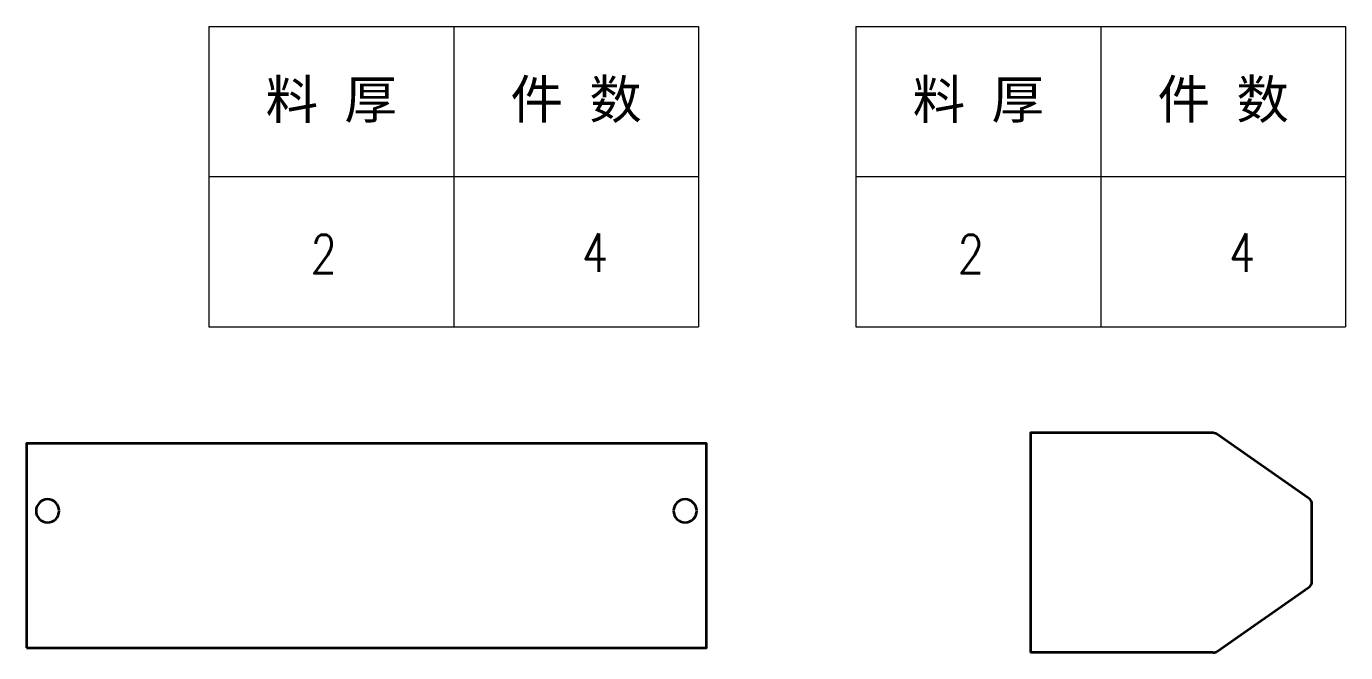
# Model space of a CAD drawing. Header units: millimetres. Extents: x 1201 to 11615, y -7347 to 2683.
# Drawn here: x 10939 to 11281.1, y -2768.3 to -2605.7 of the extents above; entities that cross this region are included whole.
import ezdxf
from ezdxf.enums import TextEntityAlignment as Align

# ---------------------------------------------------------------- set-up
doc = ezdxf.new("R2010")
doc.units = ezdxf.units.MM
doc.layers.add('DIM', color=3, linetype='Continuous', lineweight=20)
doc.layers.add('DRAWING', color=7, linetype='Continuous', lineweight=35)
doc.styles.add('DIM', font='romans.shx', dxfattribs={"width": 0.8, "bigfont": 'bigfont.shx'})
doc.styles.get("Standard").update_dxf_attribs({"font": 'arial.ttf'})

# ---------------------------------------------------------------- blocks, each defined once
blk = doc.blocks.new('*T31')
at = {"color": 0, "linetype": 'ByBlock', "lineweight": -2, "transparency": 16777216}
for p, q in [((0, 0), (127, 0)), ((0, 0), (0, -78)), ((63.5, 0), (63.5, -78)), ((127, 0), (127, -78)), ((0, -39), (127, -39)), ((0, -78), (127, -78))]:
    blk.add_line(p, q, dxfattribs=at)
at = {"color": 0, "transparency": 16777216, "char_height": 10, "width": 60.5, "attachment_point": 5}
for s, insert in [('{\\fSimSun|b0|i0|c134|p2;料 厚}', (31.75, -19.5)), ('{\\fSimSun|b0|i0|c134|p2;件 数}', (95.25, -19.5))]:
    blk.add_mtext(s, dxfattribs=dict(at, insert=insert))
blk = doc.blocks.new('拆图参数')
blk.add_blockref('*T31', (-63.5, 78))
at = {"style": 'DIM', "width": 0.8}
blk.add_attdef('1', text='', height=10, dxfattribs=at).set_placement((36.65, 19.27), align=Align.MIDDLE_CENTER)
blk.add_attdef('6', text='', height=10, dxfattribs=at).set_placement((-37.13, 18.91), align=Align.MIDDLE_LEFT)

msp = doc.modelspace()

# ---------------------------------------------------------------- linework, layer by layer
at = {"layer": 'DRAWING', "lineweight": 35}
for p, q in [((11271.539, -2728.182), (11247.909, -2711.636)), ((11199.392, -2713.274), (11199.392, -2766.274)), ((11247.909, -2767.912), (11271.539, -2751.366)), ((11246.762, -2768.274), (11199.392, -2768.274))]:
    msp.add_line(p, q, dxfattribs=at)
at = {"layer": 'DRAWING', "lineweight": 35, "ltscale": 0.497684}
msp.add_line((11272.392, -2749.728), (11272.392, -2729.82), dxfattribs=at)
at = {"layer": 'DRAWING', "lineweight": 35, "ltscale": 0.05}
msp.add_line((11199.392, -2766.274), (11199.392, -2768.274), dxfattribs=at)
msp.add_lwpolyline([(11246.762, -2711.274), (11199.392, -2711.274), (11199.392, -2713.274)], dxfattribs=at)
at = {"layer": 'DRAWING', "lineweight": 35}
msp.add_lwpolyline([(10938.991, -2766.989), (11115.341, -2766.989), (11115.341, -2713.989), (10938.991, -2713.989)], close=True, dxfattribs=at)
for centre, radius, start, end in [((11246.762, -2713.274), 2, 55, 90), ((10944.491, -2731.489), 3, 0, 180), ((11109.841, -2731.489), 3, 360, 180), ((11270.392, -2729.82), 2, 0, 55), ((10944.491, -2731.489), 3, 180, 0), ((11109.841, -2731.489), 3, 180, 360), ((11109.841, -2731.489), 3, 322.16197, 331.35353), ((11270.392, -2749.728), 2, 305, 0), ((11246.762, -2766.274), 2, 270, 305)]:
    msp.add_arc(centre, radius, start, end, dxfattribs=at)

# ---------------------------------------------------------------- block references
at = {"layer": 'DIM'}
for p in [(11049.809, -2683.745), (11217.635, -2683.745)]:
    msp.add_blockref('拆图参数', p, dxfattribs=at).add_auto_attribs({'1': '4', '6': '2'})

doc.saveas('drawing.dxf')
